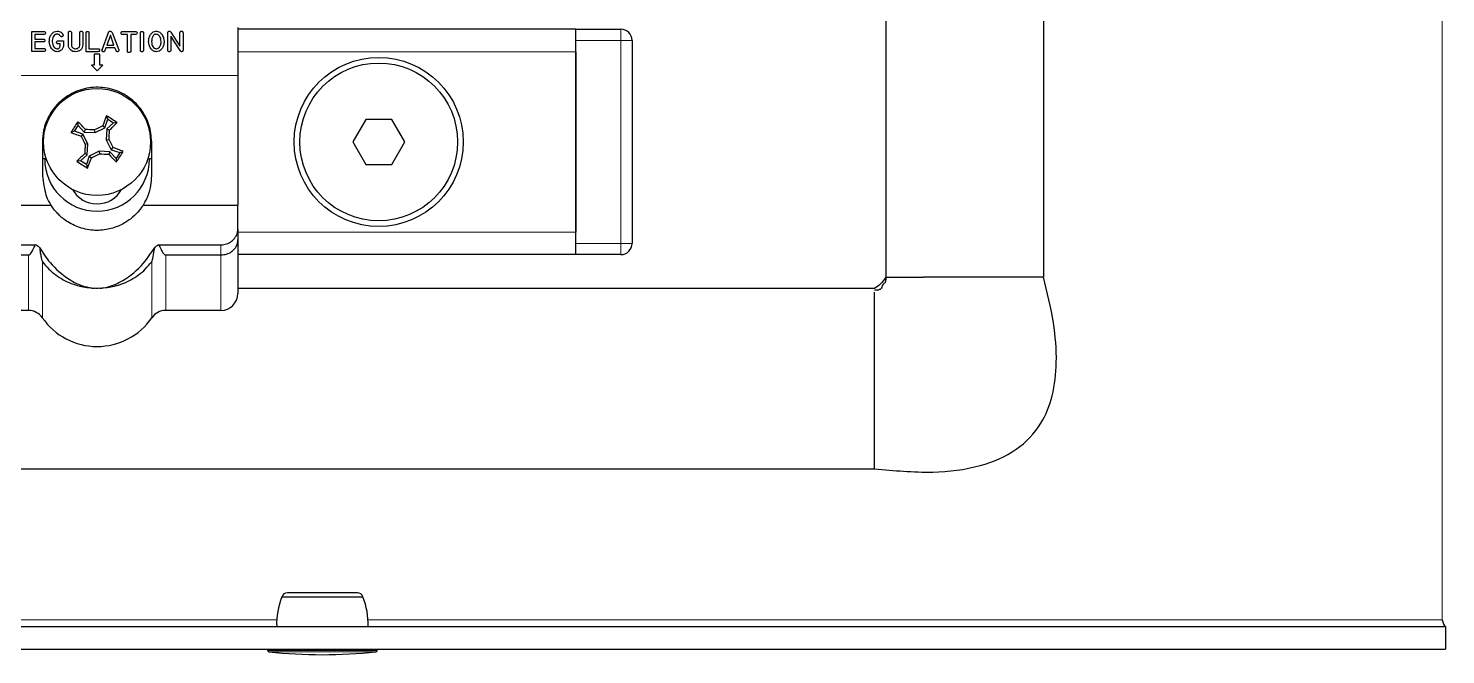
# Model space of a CAD drawing. Header units: millimetres. Extents: x -525 to 1603, y -785 to 978.
# Drawn here: x 1280.6 to 1406.4, y -566.5 to -511 of the extents above; entities that cross this region are included whole.
import ezdxf

# ---------------------------------------------------------------- set-up
doc = ezdxf.new("R2010")
doc.units = ezdxf.units.MM

msp = doc.modelspace()

# ---------------------------------------------------------------- linework, layer by layer
at = {"color": 8, "linetype": 'Continuous', "lineweight": 18}
for p, q in [((1406.09, 786.36), (1406.09, -563.44)), ((1333.19, -511.04), (1333.19, -512.04)), ((1329.19, -513.04), (1299.19, -513.04)), ((1333.19, -512.04), (1329.19, -512.04)), ((1333.19, -530.04), (1333.19, -512.04)), ((1333.19, -512.04), (1334.19, -512.04)), ((1299.19, -515.14), (1274.19, -515.14)), ((1329.19, -529.04), (1299.19, -529.04)), ((1297.69, -531.07), (1297.69, -530.17)), ((1329.19, -530.04), (1333.19, -530.04)), ((1333.19, -530.04), (1333.19, -531.04)), ((1333.19, -530.04), (1334.19, -530.04)), ((1280.6, -535.99), (1280.6, -531.07)), ((1281.84, -531.67), (1281.84, -536.64)), ((1291.55, -536.64), (1291.55, -531.67)), ((1292.78, -531.07), (1292.78, -535.99)), ((1297.69, -535.99), (1297.69, -531.07)), ((1302.65, -563.44), (920.74, -563.44)), ((1406.09, -563.44), (1310.74, -563.44)), ((1301.83, -566.16), (1306.69, -566.16)), ((1301.94, -566.29), (1306.69, -566.29)), ((1306.69, -566.16), (1311.55, -566.16)), ((1306.69, -566.29), (1311.44, -566.29))]:
    msp.add_line(p, q, dxfattribs=at)
at = {"color": 7, "linetype": 'Continuous', "lineweight": 25}
for p, q in [((1356.69, 755.96), (1356.69, -533.04)), ((1370.69, -488.71), (1370.69, -533.04)), ((1280.89, -511.24), (1281.95, -511.24)), ((1280.89, -513.01), (1280.89, -511.24)), ((1281.95, -511.5), (1281.16, -511.5)), ((1281.16, -511.5), (1281.16, -511.91)), ((1281.16, -511.91), (1281.9, -511.91)), ((1284.15, -512.43), (1284.15, -511.35)), ((1284.42, -511.35), (1284.42, -512.43)), ((1285.16, -512.41), (1285.16, -511.35)), ((1285.42, -511.35), (1285.42, -512.41)), ((1285.71, -513.04), (1285.71, -511.37)), ((1285.97, -511.37), (1285.97, -512.77)), ((1287.13, -512.86), (1287.71, -511.32)), ((1287.87, -511.56), (1287.56, -512.44)), ((1288.19, -512.44), (1287.87, -511.56)), ((1288.03, -511.34), (1288.62, -512.86)), ((1288.96, -511.24), (1290.08, -511.24)), ((1289.38, -511.5), (1288.96, -511.5)), ((1289.38, -512.97), (1289.38, -511.5)), ((1290.08, -511.5), (1289.69, -511.5)), ((1289.69, -511.5), (1289.69, -512.97)), ((1290.55, -512.9), (1290.55, -511.37)), ((1290.82, -511.37), (1290.82, -512.9)), ((1292.97, -512.9), (1292.97, -511.34)), ((1293.24, -511.29), (1294.05, -512.53)), ((1294.07, -512.93), (1293.24, -511.66)), ((1293.24, -511.66), (1293.24, -512.9)), ((1294.05, -512.53), (1294.05, -511.35)), ((1294.32, -511.35), (1294.32, -512.9)), ((1299.19, -510.89), (1299.19, -515.14)), ((1329.19, -511.04), (1299.19, -511.04)), ((1329.19, -511.04), (1333.19, -511.04)), ((1329.19, -512.04), (1329.19, -511.04)), ((1281.95, -513.01), (1280.89, -513.01)), ((1281.9, -512.17), (1281.16, -512.17)), ((1281.16, -512.17), (1281.16, -512.75)), ((1281.16, -512.75), (1281.95, -512.75)), ((1283.23, -512.08), (1283.72, -512.08)), ((1283.43, -512.34), (1283.23, -512.34)), ((1283.72, -512.08), (1283.72, -512.37)), ((1286.77, -513.04), (1285.71, -513.04)), ((1285.97, -512.77), (1286.77, -512.77)), ((1286.94, -513.24), (1286.44, -513.24)), ((1286.44, -513.24), (1286.44, -514.24)), ((1286.94, -514.24), (1286.94, -513.24)), ((1287.47, -512.7), (1287.38, -512.95)), ((1288.28, -512.7), (1287.47, -512.7)), ((1287.56, -512.44), (1288.19, -512.44)), ((1288.38, -512.94), (1288.28, -512.7)), ((1329.19, -530.04), (1329.19, -512.04)), ((1329.19, -513.04), (1329.19, -529.04)), ((1334.19, -512.04), (1334.19, -530.04)), ((1286.19, -514.24), (1286.69, -514.74)), ((1286.44, -514.24), (1286.19, -514.24)), ((1286.69, -514.74), (1287.19, -514.24)), ((1287.19, -514.24), (1286.94, -514.24)), ((1299.19, -515.14), (1299.19, -526.64)), ((1285.01, -519.58), (1284.98, -519.25)), ((1287.38, -519.78), (1287.64, -519.02)), ((1287.64, -519.02), (1287.54, -518.71)), ((1288.15, -519.35), (1287.57, -519.89)), ((1287.64, -519.02), (1288.15, -519.35)), ((1288.15, -519.35), (1288.48, -519.32)), ((1310.54, -519.04), (1309.38, -521.04)), ((1312.85, -519.04), (1310.54, -519.04)), ((1314, -521.04), (1312.85, -519.04)), ((1284.68, -520.08), (1284.37, -520.19)), ((1284.68, -520.08), (1285.01, -519.58)), ((1285.43, -520.35), (1284.68, -520.08)), ((1285.01, -519.58), (1285.55, -520.16)), ((1285.43, -520.35), (1285.27, -520.53)), ((1285.87, -521.21), (1285.43, -520.35)), ((1285.55, -520.16), (1285.65, -519.94)), ((1285.55, -520.16), (1286.52, -520.21)), ((1286.52, -520.21), (1286.47, -519.98)), ((1286.52, -520.21), (1287.38, -519.78)), ((1287.38, -519.78), (1287.2, -519.61)), ((1287.57, -519.89), (1287.51, -520.86)), ((1287.51, -520.86), (1287.75, -520.81)), ((1287.57, -519.89), (1287.79, -520)), ((1281.84, -521.04), (1281.84, -524.04)), ((1285.82, -522.18), (1285.6, -522.07)), ((1285.87, -521.21), (1285.63, -521.26)), ((1285.82, -522.18), (1285.87, -521.21)), ((1286.87, -521.86), (1286, -522.3)), ((1286.87, -521.86), (1286.92, -522.1)), ((1287.83, -521.91), (1286.87, -521.86)), ((1287.51, -520.86), (1287.95, -521.73)), ((1287.83, -521.91), (1287.73, -522.13)), ((1288.38, -522.5), (1287.83, -521.91)), ((1287.95, -521.73), (1288.11, -521.54)), ((1287.95, -521.73), (1288.71, -521.99)), ((1288.71, -521.99), (1288.38, -522.5)), ((1288.71, -521.99), (1289.02, -521.88)), ((1291.54, -524.04), (1291.54, -521.04)), ((1309.38, -521.04), (1310.54, -523.04)), ((1312.85, -523.04), (1314, -521.04)), ((1282.04, -522.54), (1281.84, -522.54)), ((1285.23, -522.72), (1284.91, -522.75)), ((1285.23, -522.72), (1285.82, -522.18)), ((1285.74, -523.05), (1285.23, -522.72)), ((1286, -522.3), (1285.74, -523.05)), ((1285.74, -523.05), (1285.85, -523.36)), ((1286, -522.3), (1286.19, -522.46)), ((1288.38, -522.5), (1288.41, -522.82)), ((1291.54, -522.54), (1291.34, -522.54)), ((1310.54, -523.04), (1312.85, -523.04)), ((1274.19, -526.64), (1282.6, -526.64)), ((1290.79, -526.64), (1299.19, -526.64)), ((1299.19, -528.78), (1299.19, -526.64)), ((1299.19, -528.78), (1299.19, -529.69)), ((1275.69, -530.17), (1281.21, -530.17)), ((1292.17, -530.17), (1297.69, -530.17)), ((1299.19, -529.69), (1299.19, -534.49)), ((1329.19, -531.04), (1329.19, -530.04)), ((1275.69, -531.07), (1280.6, -531.07)), ((1292.78, -531.07), (1297.69, -531.07)), ((1329.19, -531.04), (1299.19, -531.04)), ((1333.19, -531.04), (1329.19, -531.04)), ((1360.12, -533.04), (1360.06, -533.04)), ((1367.26, -533.04), (1360.12, -533.04)), ((1367.41, -533.04), (1367.26, -533.04)), ((1369.71, -533.04), (1367.41, -533.04)), ((1370.69, -533.04), (1369.71, -533.04)), ((1355.69, -534.04), (1299.19, -534.04)), ((1355.69, -550.04), (1355.69, -534.36)), ((1280.6, -535.99), (1275.69, -535.99)), ((1297.69, -535.99), (1292.78, -535.99)), ((867.69, -550.04), (1355.69, -550.04)), ((1309.8, -561.04), (1303.59, -561.04)), ((1303.1, -561.42), (1306.69, -561.42)), ((1306.69, -561.42), (1310.28, -561.42)), ((1406.09, -563.44), (1406.29, -564.04)), ((816.99, -564.04), (1406.39, -564.04)), ((1406.39, -564.04), (1406.39, -566.04)), ((816.99, -566.04), (1406.39, -566.04))]:
    msp.add_line(p, q, dxfattribs=at)
for centre, radius in [((1311.69, -521.04), 7.5), ((1311.69, -521.04), 7), ((1286.69, -521.04), 4.75)]:
    msp.add_circle(centre, radius, dxfattribs=at)
for centre, radius, start, end in [((1333.19, -512.04), 1, 0, 90), ((1347.41, -560.59), 74.88, 146.4919, 147.3486), ((1236.02, -567.93), 69.05, 44.0348, 44.8347), ((1352, -543.45), 69.05, 159.0058, 159.8057), ((1247.14, -581.76), 74.88, 56.4919, 57.3486), ((1239.79, -470.36), 69.05, 314.0348, 314.8347), ((1309.11, -455.73), 69.05, 249.0058, 249.8057), ((1353.17, -487.27), 75.61, 206.0937, 206.7115), ((1282.68, -595.49), 75.61, 87.129, 87.7468), ((1320.46, -587.52), 75.61, 116.0937, 116.7115), ((1212.24, -517.03), 75.61, 357.129, 357.7468), ((1220.21, -554.8), 75.61, 26.0937, 26.7115), ((1333.59, -571.71), 69.05, 134.0348, 134.8347), ((1361.15, -525.05), 75.61, 177.129, 177.7468), ((1264.28, -586.34), 69.05, 69.0058, 69.8057), ((1225.97, -481.48), 74.88, 326.4919, 327.3486), ((1286.69, -522.54), 4.65, 180, 0), ((1326.24, -460.32), 74.88, 236.4919, 237.3486), ((1221.38, -498.62), 69.05, 339.0058, 339.8057), ((1252.93, -454.55), 75.61, 296.0937, 296.7115), ((1290.7, -446.58), 75.61, 267.129, 267.7468), ((1337.37, -474.14), 69.05, 224.0348, 224.8347), ((1286.69, -524.04), 2.5, 209.1764, 330.8236), ((1333.19, -530.04), 1, 270, 0), ((1297.69, -534.49), 1.5, 270, 0), ((1280.6, -537.49), 1.5, 34.5604, 90), ((1286.69, -533.29), 5.9, 214.5604, 325.4396), ((1292.78, -537.49), 1.5, 90, 145.4396), ((1303.59, -561.54), 0.5, 90, 166.6165), ((1309.8, -561.54), 0.5, 13.3835, 90), ((1308.81, -563.77), 6.18, 157.6346, 182.4658), ((1304.57, -563.77), 6.18, 357.5342, 22.3654), ((1327.6, -566.1), 25.77, 179.861, 180.139), ((1285.79, -566.1), 25.77, 359.861, 0.139), ((1301.96, -566.16), 0.126, 180, 263.9744), ((1306.69, -521.29), 45.25, 263.9744, 269.9984), ((1306.69, -521.29), 45.25, 270.0016, 276.0256), ((1311.43, -566.16), 0.126, 276.0256, 0)]:
    msp.add_arc(centre, radius, start, end, dxfattribs=at)
for points, knots in [([(1281.9, -511.91), (1281.92, -511.91), (1281.97, -511.91), (1282.02, -511.94), (1282.05, -511.99), (1282.06, -512.02), (1282.06, -512.04)], [0, 0, 0, 0, 0.280945, 0.559897, 0.779525, 1, 1, 1, 1]), ([(1281.95, -511.24), (1281.98, -511.24), (1282.02, -511.24), (1282.08, -511.27), (1282.1, -511.32), (1282.11, -511.35), (1282.11, -511.37)], [0, 0, 0, 0, 0.280872, 0.559701, 0.779382, 1, 1, 1, 1]), ([(1282.11, -511.37), (1282.11, -511.39), (1282.1, -511.44), (1282.05, -511.5), (1281.99, -511.5), (1281.95, -511.5)], [0, 0, 0, 0, 0.281053, 0.559663, 1, 1, 1, 1]), ([(1282.45, -512.14), (1282.46, -512), (1282.47, -511.76), (1282.59, -511.56), (1282.65, -511.47)], [0, 0, 0, 0, 0.56034, 1, 1, 1, 1]), ([(1282.65, -511.47), (1282.72, -511.39), (1282.86, -511.24), (1283.05, -511.22), (1283.14, -511.21)], [0, 0, 0, 0, 0.559217, 1, 1, 1, 1]), ([(1283.13, -511.48), (1283.09, -511.48), (1283.02, -511.49), (1282.89, -511.56), (1282.74, -511.77), (1282.72, -511.99), (1282.71, -512.14)], [0, 0, 0, 0, 0.125332, 0.250695, 0.500738, 1, 1, 1, 1]), ([(1283.32, -511.52), (1283.28, -511.51), (1283.22, -511.48), (1283.16, -511.48), (1283.13, -511.48)], [0, 0, 0, 0, 0.5586335, 1, 1, 1, 1]), ([(1283.14, -511.21), (1283.21, -511.22), (1283.33, -511.22), (1283.44, -511.28), (1283.49, -511.3)], [0, 0, 0, 0, 0.560514, 1, 1, 1, 1]), ([(1283.42, -511.64), (1283.4, -511.62), (1283.37, -511.57), (1283.34, -511.54), (1283.32, -511.52)], [0, 0, 0, 0, 0.560467, 1, 1, 1, 1]), ([(1283.53, -511.7), (1283.51, -511.7), (1283.46, -511.69), (1283.43, -511.66), (1283.42, -511.64)], [0, 0, 0, 0, 0.558039, 1, 1, 1, 1]), ([(1283.49, -511.3), (1283.52, -511.34), (1283.59, -511.39), (1283.63, -511.46), (1283.65, -511.49)], [0, 0, 0, 0, 0.559542, 1, 1, 1, 1]), ([(1283.69, -511.57), (1283.68, -511.6), (1283.67, -511.64), (1283.63, -511.68), (1283.58, -511.7), (1283.55, -511.7), (1283.53, -511.7)], [0, 0, 0, 0, 0.277709, 0.558209, 0.77892, 1, 1, 1, 1]), ([(1283.65, -511.49), (1283.66, -511.51), (1283.68, -511.53), (1283.68, -511.56), (1283.69, -511.57)], [0, 0, 0, 0, 0.560691, 1, 1, 1, 1]), ([(1284.15, -511.35), (1284.15, -511.33), (1284.15, -511.29), (1284.18, -511.24), (1284.23, -511.22), (1284.26, -511.22), (1284.27, -511.21)], [0, 0, 0, 0, 0.280849, 0.55949, 0.779158, 1, 1, 1, 1]), ([(1284.27, -511.21), (1284.29, -511.22), (1284.33, -511.22), (1284.39, -511.25), (1284.41, -511.3), (1284.41, -511.33), (1284.42, -511.35)], [0, 0, 0, 0, 0.2809103, 0.559174, 0.7791663, 1, 1, 1, 1]), ([(1285.16, -511.35), (1285.16, -511.33), (1285.16, -511.29), (1285.19, -511.24), (1285.23, -511.22), (1285.26, -511.22), (1285.28, -511.21)], [0, 0, 0, 0, 0.2809, 0.559498, 0.779148, 1, 1, 1, 1]), ([(1285.28, -511.21), (1285.3, -511.22), (1285.34, -511.22), (1285.4, -511.25), (1285.42, -511.3), (1285.42, -511.33), (1285.42, -511.35)], [0, 0, 0, 0, 0.2808885, 0.5590229, 0.7791551, 1, 1, 1, 1]), ([(1285.71, -511.37), (1285.71, -511.35), (1285.71, -511.31), (1285.74, -511.27), (1285.78, -511.24), (1285.82, -511.24), (1285.83, -511.24)], [0, 0, 0, 0, 0.280912, 0.559405, 0.779108, 1, 1, 1, 1]), ([(1285.83, -511.24), (1285.85, -511.24), (1285.89, -511.24), (1285.95, -511.27), (1285.97, -511.32), (1285.97, -511.36), (1285.97, -511.37)], [0, 0, 0, 0, 0.280813, 0.559099, 0.77917, 1, 1, 1, 1]), ([(1287.71, -511.32), (1287.71, -511.31), (1287.73, -511.27), (1287.78, -511.22), (1287.82, -511.22), (1287.85, -511.21)], [0, 0, 0, 0, 0.281465, 0.561772, 1, 1, 1, 1]), ([(1287.85, -511.21), (1287.88, -511.22), (1287.92, -511.22), (1287.99, -511.26), (1288.02, -511.31), (1288.03, -511.34)], [0, 0, 0, 0, 0.281226, 0.561522, 1, 1, 1, 1]), ([(1288.83, -511.37), (1288.83, -511.35), (1288.83, -511.31), (1288.86, -511.26), (1288.91, -511.24), (1288.95, -511.24), (1288.96, -511.24)], [0, 0, 0, 0, 0.280713, 0.558701, 0.779045, 1, 1, 1, 1]), ([(1288.96, -511.5), (1288.94, -511.5), (1288.9, -511.5), (1288.85, -511.47), (1288.83, -511.42), (1288.83, -511.39), (1288.83, -511.37)], [0, 0, 0, 0, 0.28076, 0.558821, 0.778915, 1, 1, 1, 1]), ([(1290.08, -511.24), (1290.1, -511.24), (1290.15, -511.24), (1290.2, -511.27), (1290.24, -511.32), (1290.24, -511.35), (1290.24, -511.37)], [0, 0, 0, 0, 0.280951, 0.559967, 0.779431, 1, 1, 1, 1]), ([(1290.24, -511.37), (1290.24, -511.39), (1290.23, -511.44), (1290.17, -511.5), (1290.12, -511.5), (1290.08, -511.5)], [0, 0, 0, 0, 0.281019, 0.559679, 1, 1, 1, 1]), ([(1290.55, -511.37), (1290.55, -511.35), (1290.55, -511.31), (1290.58, -511.26), (1290.63, -511.24), (1290.66, -511.24), (1290.67, -511.24)], [0, 0, 0, 0, 0.280828, 0.5594169, 0.7793931, 1, 1, 1, 1]), ([(1290.67, -511.24), (1290.69, -511.24), (1290.73, -511.24), (1290.79, -511.27), (1290.81, -511.32), (1290.81, -511.35), (1290.82, -511.37)], [0, 0, 0, 0, 0.2807653, 0.5591779, 0.7791749, 1, 1, 1, 1]), ([(1291.27, -512.13), (1291.28, -512.01), (1291.29, -511.79), (1291.39, -511.59), (1291.44, -511.51)], [0, 0, 0, 0, 0.559914, 1, 1, 1, 1]), ([(1291.44, -511.51), (1291.51, -511.42), (1291.63, -511.25), (1291.83, -511.23), (1291.92, -511.21)], [0, 0, 0, 0, 0.560137, 1, 1, 1, 1]), ([(1291.63, -511.68), (1291.6, -511.76), (1291.54, -511.91), (1291.54, -512.07), (1291.53, -512.13)], [0, 0, 0, 0, 0.5590754, 1, 1, 1, 1]), ([(1291.92, -511.48), (1291.88, -511.48), (1291.81, -511.49), (1291.71, -511.56), (1291.66, -511.64), (1291.63, -511.68)], [0, 0, 0, 0, 0.279832, 0.559843, 1, 1, 1, 1]), ([(1291.92, -511.21), (1291.98, -511.22), (1292.1, -511.23), (1292.29, -511.32), (1292.39, -511.44), (1292.45, -511.51)], [0, 0, 0, 0, 0.280496, 0.560765, 1, 1, 1, 1]), ([(1292.26, -511.68), (1292.21, -511.62), (1292.12, -511.5), (1291.98, -511.49), (1291.92, -511.48)], [0, 0, 0, 0, 0.559596, 1, 1, 1, 1]), ([(1292.37, -512.13), (1292.37, -512.05), (1292.36, -511.89), (1292.29, -511.74), (1292.26, -511.68)], [0, 0, 0, 0, 0.560046, 1, 1, 1, 1]), ([(1292.45, -511.51), (1292.51, -511.62), (1292.62, -511.81), (1292.63, -512.04), (1292.64, -512.13)], [0, 0, 0, 0, 0.559312, 1, 1, 1, 1]), ([(1292.97, -511.34), (1292.97, -511.32), (1292.98, -511.29), (1293, -511.24), (1293.05, -511.22), (1293.08, -511.21), (1293.09, -511.21)], [0, 0, 0, 0, 0.280941, 0.559114, 0.779089, 1, 1, 1, 1]), ([(1293.09, -511.21), (1293.11, -511.22), (1293.14, -511.22), (1293.2, -511.24), (1293.23, -511.27), (1293.24, -511.29)], [0, 0, 0, 0, 0.280638, 0.560877, 1, 1, 1, 1]), ([(1294.05, -511.35), (1294.05, -511.33), (1294.05, -511.29), (1294.08, -511.24), (1294.13, -511.22), (1294.16, -511.22), (1294.17, -511.21)], [0, 0, 0, 0, 0.280888, 0.559482, 0.77927, 1, 1, 1, 1]), ([(1294.17, -511.21), (1294.19, -511.22), (1294.23, -511.22), (1294.29, -511.25), (1294.31, -511.3), (1294.31, -511.33), (1294.32, -511.35)], [0, 0, 0, 0, 0.280836, 0.55925, 0.779182, 1, 1, 1, 1]), ([(1282.06, -512.04), (1282.05, -512.06), (1282.05, -512.11), (1281.99, -512.17), (1281.94, -512.17), (1281.9, -512.17)], [0, 0, 0, 0, 0.281099, 0.559768, 1, 1, 1, 1]), ([(1281.95, -512.75), (1281.98, -512.75), (1282.02, -512.75), (1282.07, -512.78), (1282.1, -512.83), (1282.11, -512.86), (1282.11, -512.88)], [0, 0, 0, 0, 0.280912, 0.559714, 0.779499, 1, 1, 1, 1]), ([(1282.11, -512.88), (1282.11, -512.9), (1282.1, -512.95), (1282.05, -513.01), (1281.99, -513.01), (1281.95, -513.01)], [0, 0, 0, 0, 0.2812138, 0.5599009, 1, 1, 1, 1]), ([(1282.64, -512.74), (1282.58, -512.64), (1282.47, -512.45), (1282.46, -512.23), (1282.45, -512.14)], [0, 0, 0, 0, 0.559347, 1, 1, 1, 1]), ([(1283.17, -513.04), (1283.11, -513.03), (1282.99, -513.02), (1282.8, -512.93), (1282.7, -512.81), (1282.64, -512.74)], [0, 0, 0, 0, 0.280314, 0.560507, 1, 1, 1, 1]), ([(1282.71, -512.14), (1282.72, -512.22), (1282.73, -512.38), (1282.8, -512.51), (1282.83, -512.57)], [0, 0, 0, 0, 0.55998, 1, 1, 1, 1]), ([(1282.83, -512.57), (1282.88, -512.63), (1282.96, -512.74), (1283.1, -512.76), (1283.16, -512.77)], [0, 0, 0, 0, 0.560858, 1, 1, 1, 1]), ([(1283.1, -512.21), (1283.1, -512.19), (1283.1, -512.15), (1283.13, -512.1), (1283.18, -512.08), (1283.21, -512.08), (1283.23, -512.08)], [0, 0, 0, 0, 0.280637, 0.55889, 0.779144, 1, 1, 1, 1]), ([(1283.23, -512.34), (1283.21, -512.34), (1283.17, -512.34), (1283.12, -512.3), (1283.1, -512.26), (1283.1, -512.22), (1283.1, -512.21)], [0, 0, 0, 0, 0.280664, 0.558735, 0.779002, 1, 1, 1, 1]), ([(1283.16, -512.77), (1283.19, -512.77), (1283.25, -512.77), (1283.34, -512.72), (1283.38, -512.65), (1283.4, -512.6)], [0, 0, 0, 0, 0.281265, 0.561609, 1, 1, 1, 1]), ([(1283.51, -512.91), (1283.45, -512.95), (1283.35, -513.02), (1283.22, -513.03), (1283.17, -513.04)], [0, 0, 0, 0, 0.558998, 1, 1, 1, 1]), ([(1283.4, -512.6), (1283.41, -512.56), (1283.43, -512.47), (1283.43, -512.38), (1283.43, -512.34)], [0, 0, 0, 0, 0.559597, 1, 1, 1, 1]), ([(1283.72, -512.37), (1283.71, -512.49), (1283.7, -512.69), (1283.57, -512.84), (1283.51, -512.91)], [0, 0, 0, 0, 0.560493, 1, 1, 1, 1]), ([(1284.37, -512.9), (1284.3, -512.83), (1284.17, -512.69), (1284.16, -512.51), (1284.15, -512.43)], [0, 0, 0, 0, 0.558332, 1, 1, 1, 1]), ([(1284.81, -513.04), (1284.72, -513.03), (1284.56, -513.03), (1284.43, -512.94), (1284.37, -512.9)], [0, 0, 0, 0, 0.55925, 1, 1, 1, 1]), ([(1284.42, -512.43), (1284.42, -512.48), (1284.43, -512.59), (1284.5, -512.66), (1284.53, -512.7)], [0, 0, 0, 0, 0.560313, 1, 1, 1, 1]), ([(1284.53, -512.7), (1284.58, -512.72), (1284.66, -512.77), (1284.75, -512.77), (1284.79, -512.77)], [0, 0, 0, 0, 0.559441, 1, 1, 1, 1]), ([(1284.79, -512.77), (1284.84, -512.77), (1284.95, -512.75), (1285.09, -512.67), (1285.15, -512.54), (1285.16, -512.45), (1285.16, -512.41)], [0, 0, 0, 0, 0.280935, 0.559487, 0.779245, 1, 1, 1, 1]), ([(1285.42, -512.41), (1285.42, -512.51), (1285.4, -512.69), (1285.24, -512.91), (1285.02, -513.01), (1284.88, -513.03), (1284.81, -513.04)], [0, 0, 0, 0, 0.280416, 0.558636, 0.778958, 1, 1, 1, 1]), ([(1286.77, -512.77), (1286.79, -512.77), (1286.84, -512.78), (1286.89, -512.8), (1286.92, -512.85), (1286.92, -512.89), (1286.93, -512.9)], [0, 0, 0, 0, 0.280855, 0.559718, 0.779518, 1, 1, 1, 1]), ([(1286.93, -512.9), (1286.92, -512.92), (1286.92, -512.97), (1286.86, -513.03), (1286.81, -513.03), (1286.77, -513.04)], [0, 0, 0, 0, 0.2812663, 0.5600784, 1, 1, 1, 1]), ([(1287.12, -512.91), (1287.12, -512.9), (1287.13, -512.88), (1287.13, -512.87), (1287.13, -512.86)], [0, 0, 0, 0, 0.559504, 1, 1, 1, 1]), ([(1287.25, -513.04), (1287.23, -513.03), (1287.19, -513.03), (1287.15, -513), (1287.13, -512.95), (1287.13, -512.93), (1287.12, -512.91)], [0, 0, 0, 0, 0.279579, 0.559194, 0.779582, 1, 1, 1, 1]), ([(1287.38, -512.95), (1287.37, -512.96), (1287.36, -512.99), (1287.32, -513.03), (1287.27, -513.03), (1287.25, -513.04)], [0, 0, 0, 0, 0.2807697, 0.5608069, 1, 1, 1, 1]), ([(1288.49, -513.04), (1288.47, -513.03), (1288.44, -513.03), (1288.4, -513), (1288.38, -512.96), (1288.38, -512.94)], [0, 0, 0, 0, 0.280695, 0.560335, 1, 1, 1, 1]), ([(1288.63, -512.91), (1288.63, -512.93), (1288.62, -512.97), (1288.58, -513.01), (1288.54, -513.03), (1288.5, -513.04), (1288.49, -513.04)], [0, 0, 0, 0, 0.278517, 0.558613, 0.779333, 1, 1, 1, 1]), ([(1288.62, -512.86), (1288.63, -512.87), (1288.63, -512.89), (1288.63, -512.9), (1288.63, -512.91)], [0, 0, 0, 0, 0.560081, 1, 1, 1, 1]), ([(1289.52, -513.11), (1289.5, -513.11), (1289.46, -513.1), (1289.4, -513.07), (1289.38, -513.02), (1289.38, -512.99), (1289.38, -512.97)], [0, 0, 0, 0, 0.280822, 0.559059, 0.779094, 1, 1, 1, 1]), ([(1289.69, -512.97), (1289.69, -512.99), (1289.68, -513.04), (1289.62, -513.1), (1289.56, -513.11), (1289.52, -513.11)], [0, 0, 0, 0, 0.280801, 0.559621, 1, 1, 1, 1]), ([(1290.67, -513.04), (1290.65, -513.03), (1290.61, -513.03), (1290.57, -513), (1290.55, -512.95), (1290.55, -512.92), (1290.55, -512.9)], [0, 0, 0, 0, 0.280437, 0.558281, 0.778899, 1, 1, 1, 1]), ([(1290.82, -512.9), (1290.81, -512.92), (1290.81, -512.97), (1290.77, -513.01), (1290.72, -513.03), (1290.69, -513.04), (1290.67, -513.04)], [0, 0, 0, 0, 0.280518, 0.5583, 0.778735, 1, 1, 1, 1]), ([(1291.45, -512.75), (1291.39, -512.65), (1291.29, -512.45), (1291.28, -512.23), (1291.27, -512.13)], [0, 0, 0, 0, 0.559149, 1, 1, 1, 1]), ([(1291.95, -513.04), (1291.89, -513.03), (1291.78, -513.02), (1291.6, -512.93), (1291.51, -512.82), (1291.45, -512.75)], [0, 0, 0, 0, 0.2803667, 0.5605741, 1, 1, 1, 1]), ([(1291.53, -512.13), (1291.54, -512.22), (1291.54, -512.38), (1291.61, -512.51), (1291.64, -512.58)], [0, 0, 0, 0, 0.560273, 1, 1, 1, 1]), ([(1291.64, -512.58), (1291.68, -512.64), (1291.76, -512.74), (1291.89, -512.76), (1291.95, -512.77)], [0, 0, 0, 0, 0.560567, 1, 1, 1, 1]), ([(1291.95, -512.77), (1291.98, -512.77), (1292.06, -512.76), (1292.18, -512.7), (1292.24, -512.62), (1292.27, -512.58)], [0, 0, 0, 0, 0.280435, 0.560605, 1, 1, 1, 1]), ([(1292.46, -512.75), (1292.38, -512.84), (1292.25, -513), (1292.04, -513.03), (1291.95, -513.04)], [0, 0, 0, 0, 0.559137, 1, 1, 1, 1]), ([(1292.27, -512.58), (1292.3, -512.5), (1292.37, -512.36), (1292.37, -512.2), (1292.37, -512.13)], [0, 0, 0, 0, 0.559133, 1, 1, 1, 1]), ([(1292.64, -512.13), (1292.63, -512.26), (1292.62, -512.48), (1292.51, -512.67), (1292.46, -512.75)], [0, 0, 0, 0, 0.559865, 1, 1, 1, 1]), ([(1293.09, -513.04), (1293.07, -513.03), (1293.03, -513.03), (1292.98, -512.98), (1292.97, -512.93), (1292.97, -512.9)], [0, 0, 0, 0, 0.281503, 0.560294, 1, 1, 1, 1]), ([(1293.24, -512.9), (1293.24, -512.92), (1293.23, -512.96), (1293.2, -513.01), (1293.14, -513.03), (1293.11, -513.04), (1293.09, -513.04)], [0, 0, 0, 0, 0.280569, 0.558477, 0.77887, 1, 1, 1, 1]), ([(1294.19, -513.04), (1294.18, -513.03), (1294.15, -513.03), (1294.1, -512.99), (1294.08, -512.95), (1294.07, -512.93)], [0, 0, 0, 0, 0.278585, 0.558866, 1, 1, 1, 1]), ([(1294.32, -512.9), (1294.31, -512.92), (1294.31, -512.96), (1294.29, -513.01), (1294.24, -513.03), (1294.21, -513.04), (1294.19, -513.04)], [0, 0, 0, 0, 0.280953, 0.559391, 0.779073, 1, 1, 1, 1]), ([(1291.54, -521.04), (1291.5, -520.53), (1291.41, -519.52), (1290.63, -518.06), (1289.45, -516.94), (1287.98, -516.27), (1286.37, -516.11), (1284.77, -516.49), (1283.39, -517.37), (1282.4, -518.61), (1281.91, -519.91), (1281.86, -520.7), (1281.84, -521.04)], [0, 0, 0, 0, 0.108524, 0.217459, 0.318088, 0.417791, 0.519828, 0.622975, 0.725929, 0.827131, 0.926323, 1, 1, 1, 1]), ([(1281.84, -524.04), (1281.93, -524.66), (1282.1, -525.93), (1282.56, -526.57), (1282.59, -526.63), (1282.6, -526.64)], [0, 0, 0, 0, 0.417668, 0.852903, 1, 1, 1, 1]), ([(1290.79, -526.64), (1290.84, -526.56), (1290.95, -526.39), (1291.47, -525.32), (1291.52, -524.33), (1291.54, -524.04)], [0, 0, 0, 0, 0.378823, 0.812228, 1, 1, 1, 1]), ([(1290.79, -526.64), (1290.77, -526.67), (1290.72, -526.74), (1290.36, -527.24), (1289.71, -527.88), (1288.78, -528.46), (1287.63, -528.85), (1286.31, -528.94), (1284.96, -528.64), (1283.83, -528.01), (1283.1, -527.33), (1282.72, -526.83), (1282.61, -526.65), (1282.6, -526.64), (1282.6, -526.64)], [0, 0, 0, 0, 0.0885051, 0.1771377, 0.2628581, 0.3446937, 0.4304853, 0.5251934, 0.6256454, 0.7239113, 0.8124944, 0.894483, 0.9789968, 1, 1, 1, 1]), ([(1297.69, -530.17), (1297.86, -530.16), (1298.2, -530.12), (1298.64, -529.87), (1298.98, -529.52), (1299.17, -529.13), (1299.18, -528.88), (1299.19, -528.78)], [0, 0, 0, 0, 0.2129, 0.425707, 0.640613, 0.853382, 1, 1, 1, 1]), ([(1280.6, -531.07), (1280.61, -531.07), (1280.63, -531.07), (1280.66, -531.06), (1280.72, -531.03), (1280.86, -530.88), (1281.02, -530.58), (1281.14, -530.32), (1281.21, -530.17)], [0, 0, 0, 0, 0.008383, 0.019125, 0.04457, 0.140638, 0.521171, 1, 1, 1, 1]), ([(1281.58, -530.41), (1281.56, -530.39), (1281.45, -530.3), (1281.32, -530.23), (1281.21, -530.17)], [0, 0, 0, 0, 0.161974, 1, 1, 1, 1]), ([(1281.58, -530.41), (1281.6, -530.56), (1281.65, -530.84), (1281.71, -531.18), (1281.75, -531.42), (1281.81, -531.59), (1281.84, -531.67)], [0, 0, 0, 0, 0.383006, 0.690448, 0.847653, 1, 1, 1, 1]), ([(1281.58, -530.41), (1281.88, -530.87), (1282.59, -531.97), (1283.98, -533.14), (1285.34, -533.86), (1286.14, -533.98), (1286.43, -534.02)], [0, 0, 0, 0, 0.255351, 0.615516, 0.86211, 1, 1, 1, 1]), ([(1286.95, -534.02), (1287.16, -533.99), (1287.89, -533.9), (1289.25, -533.26), (1290.72, -532.06), (1291.49, -530.89), (1291.81, -530.41)], [0, 0, 0, 0, 0.101651, 0.345128, 0.729048, 1, 1, 1, 1]), ([(1291.55, -531.67), (1291.55, -531.67), (1291.55, -531.66), (1291.56, -531.65), (1291.57, -531.62), (1291.61, -531.52), (1291.68, -531.2), (1291.74, -530.82), (1291.79, -530.5), (1291.81, -530.41)], [0, 0, 0, 0, 0.003748, 0.008698, 0.018275, 0.054741, 0.199177, 0.774578, 1, 1, 1, 1]), ([(1292.17, -530.17), (1292.07, -530.23), (1291.94, -530.29), (1291.83, -530.39), (1291.81, -530.41)], [0, 0, 0, 0, 0.789403, 1, 1, 1, 1]), ([(1292.17, -530.17), (1292.2, -530.23), (1292.27, -530.37), (1292.36, -530.57), (1292.46, -530.74), (1292.53, -530.86), (1292.58, -530.93), (1292.63, -530.98), (1292.66, -531.02), (1292.69, -531.04), (1292.72, -531.06), (1292.75, -531.06), (1292.77, -531.07), (1292.78, -531.07), (1292.78, -531.07)], [0, 0, 0, 0, 0.1938575, 0.4597675, 0.6373069, 0.7559999, 0.8355654, 0.8891446, 0.9254877, 0.9504249, 0.9763204, 0.9867209, 0.99531, 1, 1, 1, 1]), ([(1297.69, -531.07), (1297.86, -531.05), (1298.2, -531.02), (1298.65, -530.79), (1298.99, -530.44), (1299.16, -530.06), (1299.19, -529.81), (1299.19, -529.7), (1299.19, -529.69)], [0, 0, 0, 0, 0.214635, 0.429269, 0.643917, 0.858595, 0.982146, 1, 1, 1, 1]), ([(1281.84, -531.67), (1282.02, -531.89), (1282.54, -532.52), (1283.65, -533.31), (1285.04, -533.88), (1286, -533.98), (1286.43, -534.02)], [0, 0, 0, 0, 0.169618, 0.470039, 0.762685, 1, 1, 1, 1]), ([(1286.95, -534.02), (1287.38, -533.98), (1288.34, -533.88), (1289.74, -533.32), (1290.85, -532.52), (1291.36, -531.89), (1291.55, -531.67)], [0, 0, 0, 0, 0.237351, 0.529954, 0.830331, 1, 1, 1, 1]), ([(1356.73, -533.04), (1356.71, -533.17), (1356.69, -533.42), (1356.55, -533.61), (1356.43, -533.7), (1356.38, -533.81), (1356.36, -533.88), (1356.35, -533.93), (1356.33, -533.97), (1356.31, -534.01), (1356.28, -534.06), (1356.23, -534.11), (1356.11, -534.17), (1355.92, -534.21), (1355.77, -534.2), (1355.69, -534.2)], [0, 0, 0, 0, 0.233411, 0.418546, 0.549351, 0.595026, 0.631329, 0.647111, 0.661994, 0.676639, 0.691742, 0.725563, 0.766794, 0.872627, 1, 1, 1, 1]), ([(1355.69, -550.04), (1357.42, -550.2), (1360.56, -550.51), (1364.89, -549.99), (1368.32, -548.57), (1370.53, -546.25), (1371.62, -543.48), (1371.94, -540.43), (1371.64, -536.87), (1371.03, -534.38), (1370.69, -533.04)], [0, 0, 0, 0, 0.176713, 0.320911, 0.440308, 0.54837, 0.6374, 0.738878, 0.858543, 1, 1, 1, 1]), ([(1356.69, -533.04), (1356.54, -533.26), (1356.28, -533.66), (1355.87, -533.92), (1355.69, -534.04)], [0, 0, 0, 0, 0.561561, 1, 1, 1, 1]), ([(1356.8, -533.04), (1356.83, -533.04), (1356.92, -533.04), (1357.38, -533.04), (1357.67, -533.04)], [0, 0, 0, 0, 0.356727, 1, 1, 1, 1]), ([(1286.95, -534.02), (1286.85, -534.03), (1286.68, -534.04), (1286.51, -534.03), (1286.43, -534.02)], [0, 0, 0, 0, 0.558993, 1, 1, 1, 1]), ([(1406.39, -564.04), (1406.34, -564.04), (1406.29, -563.97), (1406.19, -563.75), (1406.14, -563.59), (1406.09, -563.44)], [0, 0, 0, 0, 0.5, 0.5, 1, 1, 1, 1])]:
    msp.add_open_spline(points, degree=3, knots=knots, dxfattribs=at)
msp.add_open_spline([(1357.67, -533.04), (1357.99, -533.04), (1358.64, -533.04), (1359.59, -533.04), (1360.06, -533.04)], degree=3, dxfattribs=at)

doc.saveas('drawing.dxf')
